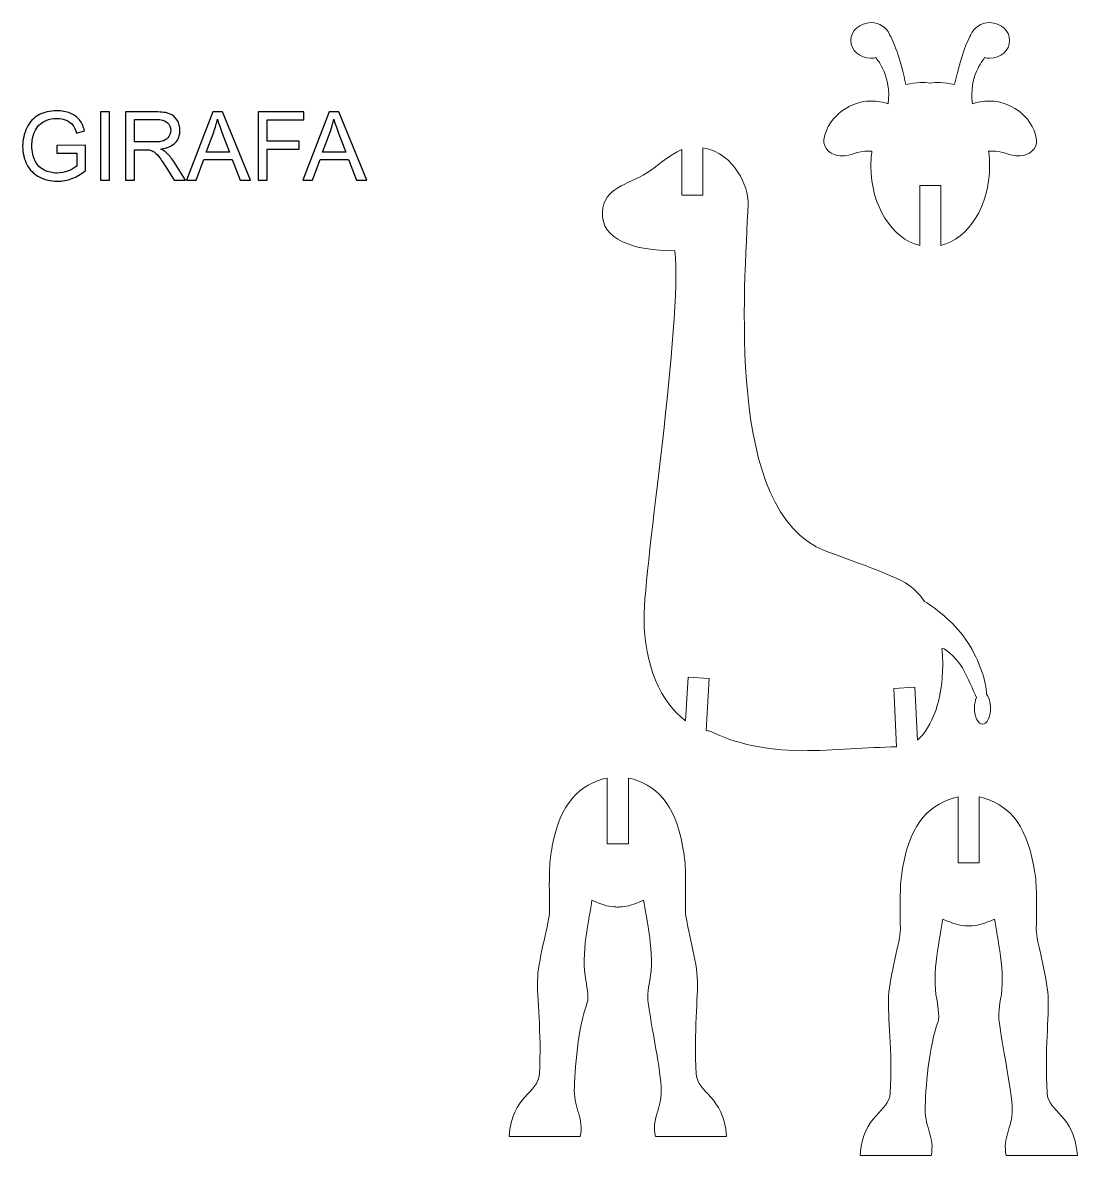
# Model space of a CAD drawing. Header units: centimetres. Extents: x -58 to 82, y -23 to 47.
# Drawn here: x -26.77 to -11.76, y -8.1 to 8.02 of the extents above; entities that cross this region are included whole.
import ezdxf

# ---------------------------------------------------------------- set-up
doc = ezdxf.new("R2010")
doc.units = ezdxf.units.CM
doc.header["$MEASUREMENT"] = 0
doc.layers.add('Camada 1', color=7, linetype='Continuous')

msp = doc.modelspace()

# ---------------------------------------------------------------- linework, layer by layer
at = {"layer": 'Camada 1', "color": 250, "lineweight": 20}
for points, knots in [([(-14.70029, 8.02108), (-14.57604, 8.02108), (-14.47051, 7.94945), (-14.43248, 7.84985), (-14.43248, 7.84985), (-14.35223, 7.70971), (-14.27054, 7.45455), (-14.20145, 7.1418), (-14.20145, 7.1418), (-14.04631, 7.17089), (-13.93435, 7.17592), (-13.85445, 7.16007), (-13.85445, 7.16007), (-13.77455, 7.17592), (-13.66253, 7.17089), (-13.50739, 7.1418), (-13.50739, 7.1418), (-13.4383, 7.45455), (-13.35661, 7.70971), (-13.27636, 7.84985), (-13.27636, 7.84985), (-13.23833, 7.94945), (-13.1328, 8.02108), (-13.00855, 8.02108), (-13.00855, 8.02108), (-12.85231, 8.02108), (-12.72561, 7.90778), (-12.72561, 7.76807), (-12.72561, 7.76807), (-12.72561, 7.62835), (-12.85231, 7.51505), (-13.00855, 7.51505), (-13.00855, 7.51505), (-13.03378, 7.51505), (-13.0582, 7.51805), (-13.08148, 7.5236), (-13.08148, 7.5236), (-13.0851, 7.51557), (-13.08937, 7.50797), (-13.09439, 7.50099), (-13.09439, 7.50099), (-13.10335, 7.48854), (-13.3057, 7.25962), (-13.25526, 6.86579), (-13.25526, 6.86579), (-13.12606, 6.90573), (-13.08174, 6.90336), (-12.9879, 6.90458), (-12.9879, 6.90458), (-12.77017, 6.90741), (-12.39844, 6.72374), (-12.34177, 6.35589), (-12.34177, 6.35589), (-12.32231, 6.22951), (-12.45914, 6.12429), (-12.57337, 6.12429), (-12.57337, 6.12429), (-12.76952, 6.12429), (-12.76343, 6.19359), (-13.01002, 6.19359), (-13.01002, 6.19359), (-13.01502, 6.19359), (-13.02, 6.19373), (-13.02494, 6.19395), (-13.02494, 6.19395), (-13.01519, 6.12426), (-13.01002, 6.05235), (-13.01002, 5.97881), (-13.01002, 5.97881), (-13.01002, 5.41497), (-13.30978, 4.94617), (-13.70442, 4.85082), (-13.70442, 4.85082), (-13.70442, 4.85082), (-13.70444, 5.70559), (-13.70444, 5.70559), (-13.70444, 5.70559), (-13.70444, 5.70559), (-14.00442, 5.70559), (-14.00442, 5.70559), (-14.00442, 5.70559), (-14.00442, 5.70559), (-14.00443, 4.85081), (-14.00443, 4.85081), (-14.00443, 4.85081), (-14.3991, 4.94613), (-14.69882, 5.41495), (-14.69882, 5.97881), (-14.69882, 5.97881), (-14.69882, 6.05235), (-14.69365, 6.12426), (-14.6839, 6.19395), (-14.6839, 6.19395), (-14.68884, 6.19373), (-14.69382, 6.19359), (-14.69882, 6.19359), (-14.69882, 6.19359), (-14.94541, 6.19359), (-14.93932, 6.12429), (-15.13547, 6.12429), (-15.13547, 6.12429), (-15.2497, 6.12429), (-15.38653, 6.22951), (-15.36707, 6.35589), (-15.36707, 6.35589), (-15.3104, 6.72374), (-14.93867, 6.90741), (-14.72094, 6.90458), (-14.72094, 6.90458), (-14.6271, 6.90336), (-14.58278, 6.90573), (-14.45358, 6.86579), (-14.45358, 6.86579), (-14.40314, 7.25962), (-14.60549, 7.48854), (-14.61445, 7.50099), (-14.61445, 7.50099), (-14.61947, 7.50797), (-14.62374, 7.51557), (-14.62736, 7.5236), (-14.62736, 7.5236), (-14.65064, 7.51805), (-14.67506, 7.51505), (-14.70029, 7.51505), (-14.70029, 7.51505), (-14.85653, 7.51505), (-14.98323, 7.62835), (-14.98323, 7.76807), (-14.98323, 7.76807), (-14.98323, 7.90778), (-14.85653, 8.02108), (-14.70029, 8.02108)], [0, 0, 0, 0, 0.03030303, 0.03030303, 0.03030303, 0.03030303, 0.06060606, 0.06060606, 0.06060606, 0.06060606, 0.09090909, 0.09090909, 0.09090909, 0.09090909, 0.12121212, 0.12121212, 0.12121212, 0.12121212, 0.15151515, 0.15151515, 0.15151515, 0.15151515, 0.18181818, 0.18181818, 0.18181818, 0.18181818, 0.21212121, 0.21212121, 0.21212121, 0.21212121, 0.24242424, 0.24242424, 0.24242424, 0.24242424, 0.27272727, 0.27272727, 0.27272727, 0.27272727, 0.3030303, 0.3030303, 0.3030303, 0.3030303, 0.33333333, 0.33333333, 0.33333333, 0.33333333, 0.36363636, 0.36363636, 0.36363636, 0.36363636, 0.39393939, 0.39393939, 0.39393939, 0.39393939, 0.42424242, 0.42424242, 0.42424242, 0.42424242, 0.45454545, 0.45454545, 0.45454545, 0.45454545, 0.48484848, 0.48484848, 0.48484848, 0.48484848, 0.51515152, 0.51515152, 0.51515152, 0.51515152, 0.54545455, 0.54545455, 0.54545455, 0.54545455, 0.57575758, 0.57575758, 0.57575758, 0.57575758, 0.60606061, 0.60606061, 0.60606061, 0.60606061, 0.63636364, 0.63636364, 0.63636364, 0.63636364, 0.66666667, 0.66666667, 0.66666667, 0.66666667, 0.6969697, 0.6969697, 0.6969697, 0.6969697, 0.72727273, 0.72727273, 0.72727273, 0.72727273, 0.75757576, 0.75757576, 0.75757576, 0.75757576, 0.78787879, 0.78787879, 0.78787879, 0.78787879, 0.81818182, 0.81818182, 0.81818182, 0.81818182, 0.84848485, 0.84848485, 0.84848485, 0.84848485, 0.87878788, 0.87878788, 0.87878788, 0.87878788, 0.90909091, 0.90909091, 0.90909091, 0.90909091, 0.93939394, 0.93939394, 0.93939394, 0.93939394, 0.96969697, 0.96969697, 0.96969697, 0.96969697, 1, 1, 1, 1]), ([(-13.67655, -1.12085), (-13.67655, -1.59869), (-13.82527, -2.00921), (-14.03783, -2.18801), (-14.03783, -2.18801), (-14.03783, -2.18801), (-14.0747, -1.43322), (-14.0747, -1.43322), (-14.0747, -1.43322), (-14.0747, -1.43322), (-14.37426, -1.45151), (-14.37426, -1.45151), (-14.37426, -1.45151), (-14.37426, -1.45151), (-14.33359, -2.28393), (-14.33359, -2.28393), (-14.33359, -2.28393), (-14.7515, -2.28842), (-15.2121, -2.33947), (-15.68997, -2.33795), (-15.68997, -2.33795), (-16.19106, -2.33634), (-16.64498, -2.23154), (-16.97636, -2.06295), (-16.97636, -2.06295), (-16.99823, -2.05983), (-17.01988, -2.05561), (-17.04134, -2.05052), (-17.04134, -2.05052), (-17.04134, -2.05052), (-17.00092, -1.31036), (-17.00092, -1.31036), (-17.00092, -1.31036), (-17.00092, -1.31036), (-17.30044, -1.29401), (-17.30044, -1.29401), (-17.30044, -1.29401), (-17.30044, -1.29401), (-17.33427, -1.91293), (-17.33427, -1.91293), (-17.33427, -1.91293), (-17.68494, -1.65781), (-17.92677, -1.11532), (-17.92677, -0.45642), (-17.92677, -0.45642), (-17.92677, 0.29992), (-17.37548, 3.75022), (-17.48989, 4.77599), (-17.48989, 4.77599), (-17.48989, 4.77599), (-17.49491, 4.77595), (-17.49491, 4.77595), (-17.49491, 4.77595), (-18.07411, 4.77134), (-18.54184, 4.93861), (-18.51932, 5.32396), (-18.51932, 5.32396), (-18.49855, 5.67951), (-18.15837, 5.71265), (-17.88655, 5.88278), (-17.88655, 5.88278), (-17.76115, 5.96126), (-17.56937, 6.13859), (-17.38871, 6.21635), (-17.38871, 6.21635), (-17.38871, 6.21635), (-17.38871, 5.56628), (-17.38871, 5.56628), (-17.38871, 5.56628), (-17.38871, 5.56628), (-17.08871, 5.56628), (-17.08871, 5.56628), (-17.08871, 5.56628), (-17.08871, 5.56628), (-17.08871, 6.24155), (-17.08871, 6.24155), (-17.08871, 6.24155), (-16.6177, 6.15617), (-16.44596, 5.65604), (-16.44596, 5.47496), (-16.44596, 5.47496), (-16.44596, 5.27669), (-16.44636, 5.45394), (-16.44705, 5.44352), (-16.44705, 5.44352), (-16.48937, 4.24592), (-16.78408, 1.05552), (-15.34737, 0.50498), (-15.34737, 0.50498), (-15.05646, 0.39351), (-14.28614, 0.13543), (-14.12033, -0.01003), (-14.12033, -0.01003), (-14.06726, -0.05658), (-14.00124, -0.12306), (-13.93647, -0.21405), (-13.93647, -0.21405), (-13.75373, -0.32473), (-13.48571, -0.5392), (-13.3197, -0.80004), (-13.3197, -0.80004), (-13.15092, -1.06523), (-13.05648, -1.35644), (-13.05342, -1.5371), (-13.05342, -1.5371), (-13.01962, -1.57682), (-12.99689, -1.65029), (-12.99689, -1.73434), (-12.99689, -1.73434), (-12.99689, -1.86056), (-13.04807, -1.96292), (-13.11118, -1.96292), (-13.11118, -1.96292), (-13.17429, -1.96292), (-13.22547, -1.86056), (-13.22547, -1.73434), (-13.22547, -1.73434), (-13.22547, -1.676), (-13.21455, -1.62274), (-13.19656, -1.58235), (-13.19656, -1.58235), (-13.24759, -1.47222), (-13.31311, -1.30504), (-13.39806, -1.1612), (-13.39806, -1.1612), (-13.50027, -0.98812), (-13.68588, -0.84334), (-13.68898, -0.8946), (-13.68898, -0.8946), (-13.68096, -0.96526), (-13.67655, -1.04059), (-13.67655, -1.12085)], [0, 0, 0, 0, 0.03030303, 0.03030303, 0.03030303, 0.03030303, 0.06060606, 0.06060606, 0.06060606, 0.06060606, 0.09090909, 0.09090909, 0.09090909, 0.09090909, 0.12121212, 0.12121212, 0.12121212, 0.12121212, 0.15151515, 0.15151515, 0.15151515, 0.15151515, 0.18181818, 0.18181818, 0.18181818, 0.18181818, 0.21212121, 0.21212121, 0.21212121, 0.21212121, 0.24242424, 0.24242424, 0.24242424, 0.24242424, 0.27272727, 0.27272727, 0.27272727, 0.27272727, 0.3030303, 0.3030303, 0.3030303, 0.3030303, 0.33333333, 0.33333333, 0.33333333, 0.33333333, 0.36363636, 0.36363636, 0.36363636, 0.36363636, 0.39393939, 0.39393939, 0.39393939, 0.39393939, 0.42424242, 0.42424242, 0.42424242, 0.42424242, 0.45454545, 0.45454545, 0.45454545, 0.45454545, 0.48484848, 0.48484848, 0.48484848, 0.48484848, 0.51515152, 0.51515152, 0.51515152, 0.51515152, 0.54545455, 0.54545455, 0.54545455, 0.54545455, 0.57575758, 0.57575758, 0.57575758, 0.57575758, 0.60606061, 0.60606061, 0.60606061, 0.60606061, 0.63636364, 0.63636364, 0.63636364, 0.63636364, 0.66666667, 0.66666667, 0.66666667, 0.66666667, 0.6969697, 0.6969697, 0.6969697, 0.6969697, 0.72727273, 0.72727273, 0.72727273, 0.72727273, 0.75757576, 0.75757576, 0.75757576, 0.75757576, 0.78787879, 0.78787879, 0.78787879, 0.78787879, 0.81818182, 0.81818182, 0.81818182, 0.81818182, 0.84848485, 0.84848485, 0.84848485, 0.84848485, 0.87878788, 0.87878788, 0.87878788, 0.87878788, 0.90909091, 0.90909091, 0.90909091, 0.90909091, 0.93939394, 0.93939394, 0.93939394, 0.93939394, 0.96969697, 0.96969697, 0.96969697, 0.96969697, 1, 1, 1, 1]), ([(-18.14967, -2.72684), (-17.76205, -2.81096), (-17.48736, -3.08509), (-17.37697, -3.69759), (-17.37697, -3.69759), (-17.32987, -3.95889), (-17.33202, -4.00604), (-17.33817, -4.61951), (-17.33817, -4.61951), (-17.33968, -4.77029), (-17.1854, -5.2696), (-17.16969, -5.56302), (-17.16969, -5.56302), (-17.15397, -5.85646), (-17.21979, -6.33283), (-17.18385, -6.93855), (-17.18385, -6.93855), (-17.16726, -7.21823), (-16.7943, -7.24019), (-16.75371, -7.82682), (-16.75371, -7.82682), (-17.25685, -7.82682), (-17.26203, -7.82682), (-17.76517, -7.82682), (-17.76517, -7.82682), (-17.82172, -7.57363), (-17.67892, -7.43749), (-17.68059, -7.17411), (-17.68059, -7.17411), (-17.68226, -6.91077), (-17.83299, -6.21732), (-17.86597, -5.92208), (-17.86597, -5.92208), (-17.88733, -5.86145), (-17.85357, -5.63979), (-17.8461, -5.60687), (-17.8461, -5.60687), (-17.76677, -5.2576), (-17.89754, -4.70298), (-17.93197, -4.46661), (-17.93197, -4.46661), (-18.08371, -4.52666), (-18.14271, -4.55378), (-18.24472, -4.56062), (-18.24472, -4.56062), (-18.24472, -4.56062), (-18.24472, -4.56162), (-18.24472, -4.56162), (-18.24472, -4.56162), (-18.2643, -4.56224), (-18.28221, -4.56248), (-18.2989, -4.56242), (-18.2989, -4.56242), (-18.2989, -4.56242), (-18.30043, -4.56242), (-18.30043, -4.56242), (-18.30043, -4.56242), (-18.31712, -4.56248), (-18.33508, -4.56222), (-18.35466, -4.56162), (-18.35466, -4.56162), (-18.35466, -4.56162), (-18.35466, -4.56062), (-18.35466, -4.56062), (-18.35466, -4.56062), (-18.45665, -4.55378), (-18.51569, -4.52666), (-18.66741, -4.46661), (-18.66741, -4.46661), (-18.70184, -4.70298), (-18.83261, -5.2576), (-18.75328, -5.60687), (-18.75328, -5.60687), (-18.74581, -5.63979), (-18.71205, -5.86145), (-18.73341, -5.92208), (-18.73341, -5.92208), (-18.86268, -6.24149), (-18.91712, -6.91077), (-18.91879, -7.17411), (-18.91879, -7.17411), (-18.92046, -7.43749), (-18.77766, -7.57363), (-18.83421, -7.82682), (-18.83421, -7.82682), (-19.33735, -7.82682), (-19.34253, -7.82682), (-19.84567, -7.82682), (-19.84567, -7.82682), (-19.80508, -7.24019), (-19.43212, -7.21824), (-19.41553, -6.93855), (-19.41553, -6.93855), (-19.37958, -6.33283), (-19.45541, -5.85647), (-19.43969, -5.56302), (-19.43969, -5.56302), (-19.42397, -5.2696), (-19.2697, -4.7703), (-19.27121, -4.61951), (-19.27121, -4.61951), (-19.27737, -4.00604), (-19.27561, -3.93658), (-19.23241, -3.69759), (-19.23241, -3.69759), (-19.12172, -3.08516), (-18.8373, -2.81094), (-18.44967, -2.72682), (-18.44967, -2.72682), (-18.44967, -2.72682), (-18.44967, -3.66264), (-18.44967, -3.66264), (-18.44967, -3.66264), (-18.44967, -3.66264), (-18.14967, -3.66264), (-18.14967, -3.66264), (-18.14967, -3.66264), (-18.14967, -3.66264), (-18.14967, -2.72684), (-18.14967, -2.72684)], [0, 0, 0, 0, 0.03333333, 0.03333333, 0.03333333, 0.03333333, 0.06666667, 0.06666667, 0.06666667, 0.06666667, 0.1, 0.1, 0.1, 0.1, 0.13333333, 0.13333333, 0.13333333, 0.13333333, 0.16666667, 0.16666667, 0.16666667, 0.16666667, 0.2, 0.2, 0.2, 0.2, 0.23333333, 0.23333333, 0.23333333, 0.23333333, 0.26666667, 0.26666667, 0.26666667, 0.26666667, 0.3, 0.3, 0.3, 0.3, 0.33333333, 0.33333333, 0.33333333, 0.33333333, 0.36666667, 0.36666667, 0.36666667, 0.36666667, 0.4, 0.4, 0.4, 0.4, 0.43333333, 0.43333333, 0.43333333, 0.43333333, 0.46666667, 0.46666667, 0.46666667, 0.46666667, 0.5, 0.5, 0.5, 0.5, 0.53333333, 0.53333333, 0.53333333, 0.53333333, 0.56666667, 0.56666667, 0.56666667, 0.56666667, 0.6, 0.6, 0.6, 0.6, 0.63333333, 0.63333333, 0.63333333, 0.63333333, 0.66666667, 0.66666667, 0.66666667, 0.66666667, 0.7, 0.7, 0.7, 0.7, 0.73333333, 0.73333333, 0.73333333, 0.73333333, 0.76666667, 0.76666667, 0.76666667, 0.76666667, 0.8, 0.8, 0.8, 0.8, 0.83333333, 0.83333333, 0.83333333, 0.83333333, 0.86666667, 0.86666667, 0.86666667, 0.86666667, 0.9, 0.9, 0.9, 0.9, 0.93333333, 0.93333333, 0.93333333, 0.93333333, 0.96666667, 0.96666667, 0.96666667, 0.96666667, 1, 1, 1, 1]), ([(-13.15798, -2.99603), (-12.77036, -3.08015), (-12.49567, -3.35428), (-12.38528, -3.96678), (-12.38528, -3.96678), (-12.33818, -4.22808), (-12.34033, -4.27523), (-12.34648, -4.8887), (-12.34648, -4.8887), (-12.34799, -5.03948), (-12.19371, -5.53879), (-12.178, -5.83221), (-12.178, -5.83221), (-12.16228, -6.12565), (-12.2281, -6.60202), (-12.19216, -7.20774), (-12.19216, -7.20774), (-12.17557, -7.48742), (-11.80261, -7.50938), (-11.76202, -8.09601), (-11.76202, -8.09601), (-12.26516, -8.09601), (-12.27034, -8.09601), (-12.77348, -8.09601), (-12.77348, -8.09601), (-12.83003, -7.84282), (-12.68723, -7.70668), (-12.6889, -7.4433), (-12.6889, -7.4433), (-12.69057, -7.17996), (-12.8413, -6.48651), (-12.87428, -6.19127), (-12.87428, -6.19127), (-12.89564, -6.13064), (-12.86188, -5.90898), (-12.85441, -5.87606), (-12.85441, -5.87606), (-12.77508, -5.52679), (-12.90585, -4.97217), (-12.94028, -4.7358), (-12.94028, -4.7358), (-13.09202, -4.79585), (-13.15102, -4.82297), (-13.25303, -4.82981), (-13.25303, -4.82981), (-13.25303, -4.82981), (-13.25303, -4.83081), (-13.25303, -4.83081), (-13.25303, -4.83081), (-13.27261, -4.83143), (-13.29052, -4.83167), (-13.30721, -4.83161), (-13.30721, -4.83161), (-13.30721, -4.83161), (-13.30874, -4.83161), (-13.30874, -4.83161), (-13.30874, -4.83161), (-13.32543, -4.83167), (-13.34339, -4.83141), (-13.36297, -4.83081), (-13.36297, -4.83081), (-13.36297, -4.83081), (-13.36297, -4.82981), (-13.36297, -4.82981), (-13.36297, -4.82981), (-13.46496, -4.82297), (-13.524, -4.79585), (-13.67572, -4.7358), (-13.67572, -4.7358), (-13.71015, -4.97217), (-13.84092, -5.52679), (-13.76159, -5.87606), (-13.76159, -5.87606), (-13.75412, -5.90898), (-13.72036, -6.13064), (-13.74172, -6.19127), (-13.74172, -6.19127), (-13.87099, -6.51068), (-13.92543, -7.17996), (-13.9271, -7.4433), (-13.9271, -7.4433), (-13.92877, -7.70668), (-13.78597, -7.84282), (-13.84252, -8.09601), (-13.84252, -8.09601), (-14.34566, -8.09601), (-14.35084, -8.09601), (-14.85398, -8.09601), (-14.85398, -8.09601), (-14.81339, -7.50938), (-14.44043, -7.48743), (-14.42384, -7.20774), (-14.42384, -7.20774), (-14.38789, -6.60202), (-14.46372, -6.12566), (-14.448, -5.83221), (-14.448, -5.83221), (-14.43228, -5.53879), (-14.27801, -5.03949), (-14.27952, -4.8887), (-14.27952, -4.8887), (-14.28568, -4.27523), (-14.28392, -4.20577), (-14.24072, -3.96678), (-14.24072, -3.96678), (-14.13003, -3.35435), (-13.84561, -3.08013), (-13.45798, -2.99601), (-13.45798, -2.99601), (-13.45798, -2.99601), (-13.45798, -3.93183), (-13.45798, -3.93183), (-13.45798, -3.93183), (-13.45798, -3.93183), (-13.15798, -3.93183), (-13.15798, -3.93183), (-13.15798, -3.93183), (-13.15798, -3.93183), (-13.15798, -2.99603), (-13.15798, -2.99603)], [0, 0, 0, 0, 0.03333333, 0.03333333, 0.03333333, 0.03333333, 0.06666667, 0.06666667, 0.06666667, 0.06666667, 0.1, 0.1, 0.1, 0.1, 0.13333333, 0.13333333, 0.13333333, 0.13333333, 0.16666667, 0.16666667, 0.16666667, 0.16666667, 0.2, 0.2, 0.2, 0.2, 0.23333333, 0.23333333, 0.23333333, 0.23333333, 0.26666667, 0.26666667, 0.26666667, 0.26666667, 0.3, 0.3, 0.3, 0.3, 0.33333333, 0.33333333, 0.33333333, 0.33333333, 0.36666667, 0.36666667, 0.36666667, 0.36666667, 0.4, 0.4, 0.4, 0.4, 0.43333333, 0.43333333, 0.43333333, 0.43333333, 0.46666667, 0.46666667, 0.46666667, 0.46666667, 0.5, 0.5, 0.5, 0.5, 0.53333333, 0.53333333, 0.53333333, 0.53333333, 0.56666667, 0.56666667, 0.56666667, 0.56666667, 0.6, 0.6, 0.6, 0.6, 0.63333333, 0.63333333, 0.63333333, 0.63333333, 0.66666667, 0.66666667, 0.66666667, 0.66666667, 0.7, 0.7, 0.7, 0.7, 0.73333333, 0.73333333, 0.73333333, 0.73333333, 0.76666667, 0.76666667, 0.76666667, 0.76666667, 0.8, 0.8, 0.8, 0.8, 0.83333333, 0.83333333, 0.83333333, 0.83333333, 0.86666667, 0.86666667, 0.86666667, 0.86666667, 0.9, 0.9, 0.9, 0.9, 0.93333333, 0.93333333, 0.93333333, 0.93333333, 0.96666667, 0.96666667, 0.96666667, 0.96666667, 1, 1, 1, 1])]:
    msp.add_open_spline(points, degree=3, knots=knots, dxfattribs=at)
at = {"layer": 'Camada 1', "color": 250}
for points, knots in [([(-26.28067, 6.16186), (-26.28067, 6.16186), (-26.28067, 6.27535), (-26.28067, 6.27535), (-26.28067, 6.27535), (-26.28067, 6.27535), (-25.87027, 6.27603), (-25.87027, 6.27603), (-25.87027, 6.27603), (-25.87027, 6.27603), (-25.87027, 5.91662), (-25.87027, 5.91662), (-25.87027, 5.91662), (-25.93322, 5.86631), (-25.9982, 5.82863), (-26.06521, 5.80313), (-26.06521, 5.80313), (-26.13221, 5.77786), (-26.20103, 5.76523), (-26.27142, 5.76523), (-26.27142, 5.76523), (-26.36663, 5.76523), (-26.45327, 5.78554), (-26.53088, 5.82637), (-26.53088, 5.82637), (-26.60872, 5.86698), (-26.66738, 5.92609), (-26.70709, 6.00303), (-26.70709, 6.00303), (-26.74679, 6.08019), (-26.76665, 6.16638), (-26.76665, 6.26159), (-26.76665, 6.26159), (-26.76665, 6.35589), (-26.74679, 6.44388), (-26.70731, 6.52556), (-26.70731, 6.52556), (-26.66805, 6.60746), (-26.6112, 6.66815), (-26.5372, 6.70786), (-26.5372, 6.70786), (-26.46319, 6.74734), (-26.37791, 6.76719), (-26.28135, 6.76719), (-26.28135, 6.76719), (-26.21141, 6.76719), (-26.14801, 6.75591), (-26.09138, 6.73313), (-26.09138, 6.73313), (-26.03475, 6.71056), (-25.9903, 6.67898), (-25.95826, 6.63837), (-25.95826, 6.63837), (-25.926, 6.59776), (-25.90163, 6.54496), (-25.88471, 6.47976), (-25.88471, 6.47976), (-25.88471, 6.47976), (-26.00045, 6.44795), (-26.00045, 6.44795), (-26.00045, 6.44795), (-26.01512, 6.49736), (-26.03317, 6.53616), (-26.0546, 6.56436), (-26.0546, 6.56436), (-26.07626, 6.59257), (-26.10717, 6.61513), (-26.14733, 6.63205), (-26.14733, 6.63205), (-26.18726, 6.64897), (-26.23194, 6.65754), (-26.28067, 6.65754), (-26.28067, 6.65754), (-26.33933, 6.65754), (-26.39009, 6.64852), (-26.43274, 6.6307), (-26.43274, 6.6307), (-26.4756, 6.61287), (-26.5099, 6.58941), (-26.53629, 6.5603), (-26.53629, 6.5603), (-26.56247, 6.5312), (-26.58277, 6.49939), (-26.59744, 6.46442), (-26.59744, 6.46442), (-26.62203, 6.40463), (-26.63444, 6.33965), (-26.63444, 6.26948), (-26.63444, 6.26948), (-26.63444, 6.18307), (-26.61955, 6.11087), (-26.58976, 6.05267), (-26.58976, 6.05267), (-26.55998, 5.99446), (-26.51667, 5.95136), (-26.45981, 5.92316), (-26.45981, 5.92316), (-26.40295, 5.89496), (-26.34271, 5.88075), (-26.27887, 5.88075), (-26.27887, 5.88075), (-26.22314, 5.88075), (-26.16899, 5.89158), (-26.1162, 5.91301), (-26.1162, 5.91301), (-26.06318, 5.93422), (-26.02324, 5.957), (-25.99594, 5.98137), (-25.99594, 5.98137), (-25.99594, 5.98137), (-25.99594, 6.16186), (-25.99594, 6.16186), (-25.99594, 6.16186), (-25.99594, 6.16186), (-26.28067, 6.16186), (-26.28067, 6.16186)], [0, 0, 0, 0, 0.03448276, 0.03448276, 0.03448276, 0.03448276, 0.06896552, 0.06896552, 0.06896552, 0.06896552, 0.10344828, 0.10344828, 0.10344828, 0.10344828, 0.13793103, 0.13793103, 0.13793103, 0.13793103, 0.17241379, 0.17241379, 0.17241379, 0.17241379, 0.20689655, 0.20689655, 0.20689655, 0.20689655, 0.24137931, 0.24137931, 0.24137931, 0.24137931, 0.27586207, 0.27586207, 0.27586207, 0.27586207, 0.31034483, 0.31034483, 0.31034483, 0.31034483, 0.34482759, 0.34482759, 0.34482759, 0.34482759, 0.37931034, 0.37931034, 0.37931034, 0.37931034, 0.4137931, 0.4137931, 0.4137931, 0.4137931, 0.44827586, 0.44827586, 0.44827586, 0.44827586, 0.48275862, 0.48275862, 0.48275862, 0.48275862, 0.51724138, 0.51724138, 0.51724138, 0.51724138, 0.55172414, 0.55172414, 0.55172414, 0.55172414, 0.5862069, 0.5862069, 0.5862069, 0.5862069, 0.62068966, 0.62068966, 0.62068966, 0.62068966, 0.65517241, 0.65517241, 0.65517241, 0.65517241, 0.68965517, 0.68965517, 0.68965517, 0.68965517, 0.72413793, 0.72413793, 0.72413793, 0.72413793, 0.75862069, 0.75862069, 0.75862069, 0.75862069, 0.79310345, 0.79310345, 0.79310345, 0.79310345, 0.82758621, 0.82758621, 0.82758621, 0.82758621, 0.86206897, 0.86206897, 0.86206897, 0.86206897, 0.89655172, 0.89655172, 0.89655172, 0.89655172, 0.93103448, 0.93103448, 0.93103448, 0.93103448, 0.96551724, 0.96551724, 0.96551724, 0.96551724, 1, 1, 1, 1]), ([(-25.65932, 5.7817), (-25.65932, 5.7817), (-25.65932, 6.75072), (-25.65932, 6.75072), (-25.65932, 6.75072), (-25.65932, 6.75072), (-25.53117, 6.75072), (-25.53117, 6.75072), (-25.53117, 6.75072), (-25.53117, 6.75072), (-25.53117, 5.7817), (-25.53117, 5.7817), (-25.53117, 5.7817), (-25.53117, 5.7817), (-25.65932, 5.7817), (-25.65932, 5.7817)], [0, 0, 0, 0, 0.25, 0.25, 0.25, 0.25, 0.5, 0.5, 0.5, 0.5, 0.75, 0.75, 0.75, 0.75, 1, 1, 1, 1]), ([(-25.30308, 5.7817), (-25.30308, 5.7817), (-25.30308, 6.75072), (-25.30308, 6.75072), (-25.30308, 6.75072), (-25.30308, 6.75072), (-24.8735, 6.75072), (-24.8735, 6.75072), (-24.8735, 6.75072), (-24.78709, 6.75072), (-24.72144, 6.74192), (-24.67654, 6.72455), (-24.67654, 6.72455), (-24.63164, 6.70718), (-24.59577, 6.6765), (-24.5687, 6.6325), (-24.5687, 6.6325), (-24.54185, 6.58828), (-24.52854, 6.53955), (-24.52854, 6.4863), (-24.52854, 6.4863), (-24.52854, 6.41749), (-24.55065, 6.35973), (-24.59532, 6.31258), (-24.59532, 6.31258), (-24.63977, 6.26542), (-24.70858, 6.23542), (-24.80153, 6.22255), (-24.80153, 6.22255), (-24.76746, 6.20631), (-24.74174, 6.19029), (-24.72415, 6.17427), (-24.72415, 6.17427), (-24.68669, 6.13998), (-24.65127, 6.09689), (-24.61766, 6.04545), (-24.61766, 6.04545), (-24.61766, 6.04545), (-24.44912, 5.7817), (-24.44912, 5.7817), (-24.44912, 5.7817), (-24.44912, 5.7817), (-24.61044, 5.7817), (-24.61044, 5.7817), (-24.61044, 5.7817), (-24.61044, 5.7817), (-24.73859, 5.9834), (-24.73859, 5.9834), (-24.73859, 5.9834), (-24.77604, 6.04138), (-24.80695, 6.08606), (-24.83131, 6.11674), (-24.83131, 6.11674), (-24.85546, 6.14765), (-24.87711, 6.16931), (-24.89629, 6.18149), (-24.89629, 6.18149), (-24.91547, 6.1939), (-24.93487, 6.20248), (-24.95473, 6.20744), (-24.95473, 6.20744), (-24.96939, 6.21037), (-24.99308, 6.21195), (-25.02625, 6.21195), (-25.02625, 6.21195), (-25.02625, 6.21195), (-25.17493, 6.21195), (-25.17493, 6.21195), (-25.17493, 6.21195), (-25.17493, 6.21195), (-25.17493, 5.7817), (-25.17493, 5.7817), (-25.17493, 5.7817), (-25.17493, 5.7817), (-25.30308, 5.7817), (-25.30308, 5.7817)], [0, 0, 0, 0, 0.05263158, 0.05263158, 0.05263158, 0.05263158, 0.10526316, 0.10526316, 0.10526316, 0.10526316, 0.15789474, 0.15789474, 0.15789474, 0.15789474, 0.21052632, 0.21052632, 0.21052632, 0.21052632, 0.26315789, 0.26315789, 0.26315789, 0.26315789, 0.31578947, 0.31578947, 0.31578947, 0.31578947, 0.36842105, 0.36842105, 0.36842105, 0.36842105, 0.42105263, 0.42105263, 0.42105263, 0.42105263, 0.47368421, 0.47368421, 0.47368421, 0.47368421, 0.52631579, 0.52631579, 0.52631579, 0.52631579, 0.57894737, 0.57894737, 0.57894737, 0.57894737, 0.63157895, 0.63157895, 0.63157895, 0.63157895, 0.68421053, 0.68421053, 0.68421053, 0.68421053, 0.73684211, 0.73684211, 0.73684211, 0.73684211, 0.78947368, 0.78947368, 0.78947368, 0.78947368, 0.84210526, 0.84210526, 0.84210526, 0.84210526, 0.89473684, 0.89473684, 0.89473684, 0.89473684, 0.94736842, 0.94736842, 0.94736842, 0.94736842, 1, 1, 1, 1]), ([(-25.17493, 6.32295), (-25.17493, 6.32295), (-24.89923, 6.32295), (-24.89923, 6.32295), (-24.89923, 6.32295), (-24.84079, 6.32295), (-24.79476, 6.32905), (-24.76182, 6.34123), (-24.76182, 6.34123), (-24.72866, 6.35341), (-24.70362, 6.37282), (-24.68647, 6.39944), (-24.68647, 6.39944), (-24.66932, 6.42606), (-24.66075, 6.45494), (-24.66075, 6.4863), (-24.66075, 6.4863), (-24.66075, 6.5321), (-24.67722, 6.56978), (-24.71061, 6.59933), (-24.71061, 6.59933), (-24.74378, 6.62889), (-24.79634, 6.64356), (-24.86832, 6.64356), (-24.86832, 6.64356), (-24.86832, 6.64356), (-25.17493, 6.64356), (-25.17493, 6.64356), (-25.17493, 6.64356), (-25.17493, 6.64356), (-25.17493, 6.32295), (-25.17493, 6.32295)], [0, 0, 0, 0, 0.125, 0.125, 0.125, 0.125, 0.25, 0.25, 0.25, 0.25, 0.375, 0.375, 0.375, 0.375, 0.5, 0.5, 0.5, 0.5, 0.625, 0.625, 0.625, 0.625, 0.75, 0.75, 0.75, 0.75, 0.875, 0.875, 0.875, 0.875, 1, 1, 1, 1]), ([(-24.434, 5.7817), (-24.434, 5.7817), (-24.06173, 6.75072), (-24.06173, 6.75072), (-24.06173, 6.75072), (-24.06173, 6.75072), (-23.92366, 6.75072), (-23.92366, 6.75072), (-23.92366, 6.75072), (-23.92366, 6.75072), (-23.52702, 5.7817), (-23.52702, 5.7817), (-23.52702, 5.7817), (-23.52702, 5.7817), (-23.67322, 5.7817), (-23.67322, 5.7817), (-23.67322, 5.7817), (-23.67322, 5.7817), (-23.78626, 6.07523), (-23.78626, 6.07523), (-23.78626, 6.07523), (-23.78626, 6.07523), (-24.19146, 6.07523), (-24.19146, 6.07523), (-24.19146, 6.07523), (-24.19146, 6.07523), (-24.29773, 5.7817), (-24.29773, 5.7817), (-24.29773, 5.7817), (-24.29773, 5.7817), (-24.434, 5.7817), (-24.434, 5.7817)], [0, 0, 0, 0, 0.125, 0.125, 0.125, 0.125, 0.25, 0.25, 0.25, 0.25, 0.375, 0.375, 0.375, 0.375, 0.5, 0.5, 0.5, 0.5, 0.625, 0.625, 0.625, 0.625, 0.75, 0.75, 0.75, 0.75, 0.875, 0.875, 0.875, 0.875, 1, 1, 1, 1]), ([(-24.15446, 6.17969), (-24.15446, 6.17969), (-23.82574, 6.17969), (-23.82574, 6.17969), (-23.82574, 6.17969), (-23.82574, 6.17969), (-23.92704, 6.44795), (-23.92704, 6.44795), (-23.92704, 6.44795), (-23.95772, 6.52939), (-23.98074, 6.5964), (-23.99563, 6.64897), (-23.99563, 6.64897), (-24.00804, 6.5867), (-24.02541, 6.52511), (-24.04797, 6.46374), (-24.04797, 6.46374), (-24.04797, 6.46374), (-24.15446, 6.17969), (-24.15446, 6.17969)], [0, 0, 0, 0, 0.2, 0.2, 0.2, 0.2, 0.4, 0.4, 0.4, 0.4, 0.6, 0.6, 0.6, 0.6, 0.8, 0.8, 0.8, 0.8, 1, 1, 1, 1]), ([(-23.41805, 5.7817), (-23.41805, 5.7817), (-23.41805, 6.75072), (-23.41805, 6.75072), (-23.41805, 6.75072), (-23.41805, 6.75072), (-22.76421, 6.75072), (-22.76421, 6.75072), (-22.76421, 6.75072), (-22.76421, 6.75072), (-22.76421, 6.63634), (-22.76421, 6.63634), (-22.76421, 6.63634), (-22.76421, 6.63634), (-23.28967, 6.63634), (-23.28967, 6.63634), (-23.28967, 6.63634), (-23.28967, 6.63634), (-23.28967, 6.33627), (-23.28967, 6.33627), (-23.28967, 6.33627), (-23.28967, 6.33627), (-22.83505, 6.33627), (-22.83505, 6.33627), (-22.83505, 6.33627), (-22.83505, 6.33627), (-22.83505, 6.22188), (-22.83505, 6.22188), (-22.83505, 6.22188), (-22.83505, 6.22188), (-23.28967, 6.22188), (-23.28967, 6.22188), (-23.28967, 6.22188), (-23.28967, 6.22188), (-23.28967, 5.7817), (-23.28967, 5.7817), (-23.28967, 5.7817), (-23.28967, 5.7817), (-23.41805, 5.7817), (-23.41805, 5.7817)], [0, 0, 0, 0, 0.1, 0.1, 0.1, 0.1, 0.2, 0.2, 0.2, 0.2, 0.3, 0.3, 0.3, 0.3, 0.4, 0.4, 0.4, 0.4, 0.5, 0.5, 0.5, 0.5, 0.6, 0.6, 0.6, 0.6, 0.7, 0.7, 0.7, 0.7, 0.8, 0.8, 0.8, 0.8, 0.9, 0.9, 0.9, 0.9, 1, 1, 1, 1]), ([(-22.77887, 5.7817), (-22.77887, 5.7817), (-22.4066, 6.75072), (-22.4066, 6.75072), (-22.4066, 6.75072), (-22.4066, 6.75072), (-22.26853, 6.75072), (-22.26853, 6.75072), (-22.26853, 6.75072), (-22.26853, 6.75072), (-21.87189, 5.7817), (-21.87189, 5.7817), (-21.87189, 5.7817), (-21.87189, 5.7817), (-22.01809, 5.7817), (-22.01809, 5.7817), (-22.01809, 5.7817), (-22.01809, 5.7817), (-22.13113, 6.07523), (-22.13113, 6.07523), (-22.13113, 6.07523), (-22.13113, 6.07523), (-22.53633, 6.07523), (-22.53633, 6.07523), (-22.53633, 6.07523), (-22.53633, 6.07523), (-22.6426, 5.7817), (-22.6426, 5.7817), (-22.6426, 5.7817), (-22.6426, 5.7817), (-22.77887, 5.7817), (-22.77887, 5.7817)], [0, 0, 0, 0, 0.125, 0.125, 0.125, 0.125, 0.25, 0.25, 0.25, 0.25, 0.375, 0.375, 0.375, 0.375, 0.5, 0.5, 0.5, 0.5, 0.625, 0.625, 0.625, 0.625, 0.75, 0.75, 0.75, 0.75, 0.875, 0.875, 0.875, 0.875, 1, 1, 1, 1]), ([(-22.49933, 6.17969), (-22.49933, 6.17969), (-22.17061, 6.17969), (-22.17061, 6.17969), (-22.17061, 6.17969), (-22.17061, 6.17969), (-22.27191, 6.44795), (-22.27191, 6.44795), (-22.27191, 6.44795), (-22.30259, 6.52939), (-22.32561, 6.5964), (-22.3405, 6.64897), (-22.3405, 6.64897), (-22.35291, 6.5867), (-22.37028, 6.52511), (-22.39284, 6.46374), (-22.39284, 6.46374), (-22.39284, 6.46374), (-22.49933, 6.17969), (-22.49933, 6.17969)], [0, 0, 0, 0, 0.2, 0.2, 0.2, 0.2, 0.4, 0.4, 0.4, 0.4, 0.6, 0.6, 0.6, 0.6, 0.8, 0.8, 0.8, 0.8, 1, 1, 1, 1])]:
    msp.add_open_spline(points, degree=3, knots=knots, dxfattribs=at)

doc.saveas('drawing.dxf')
